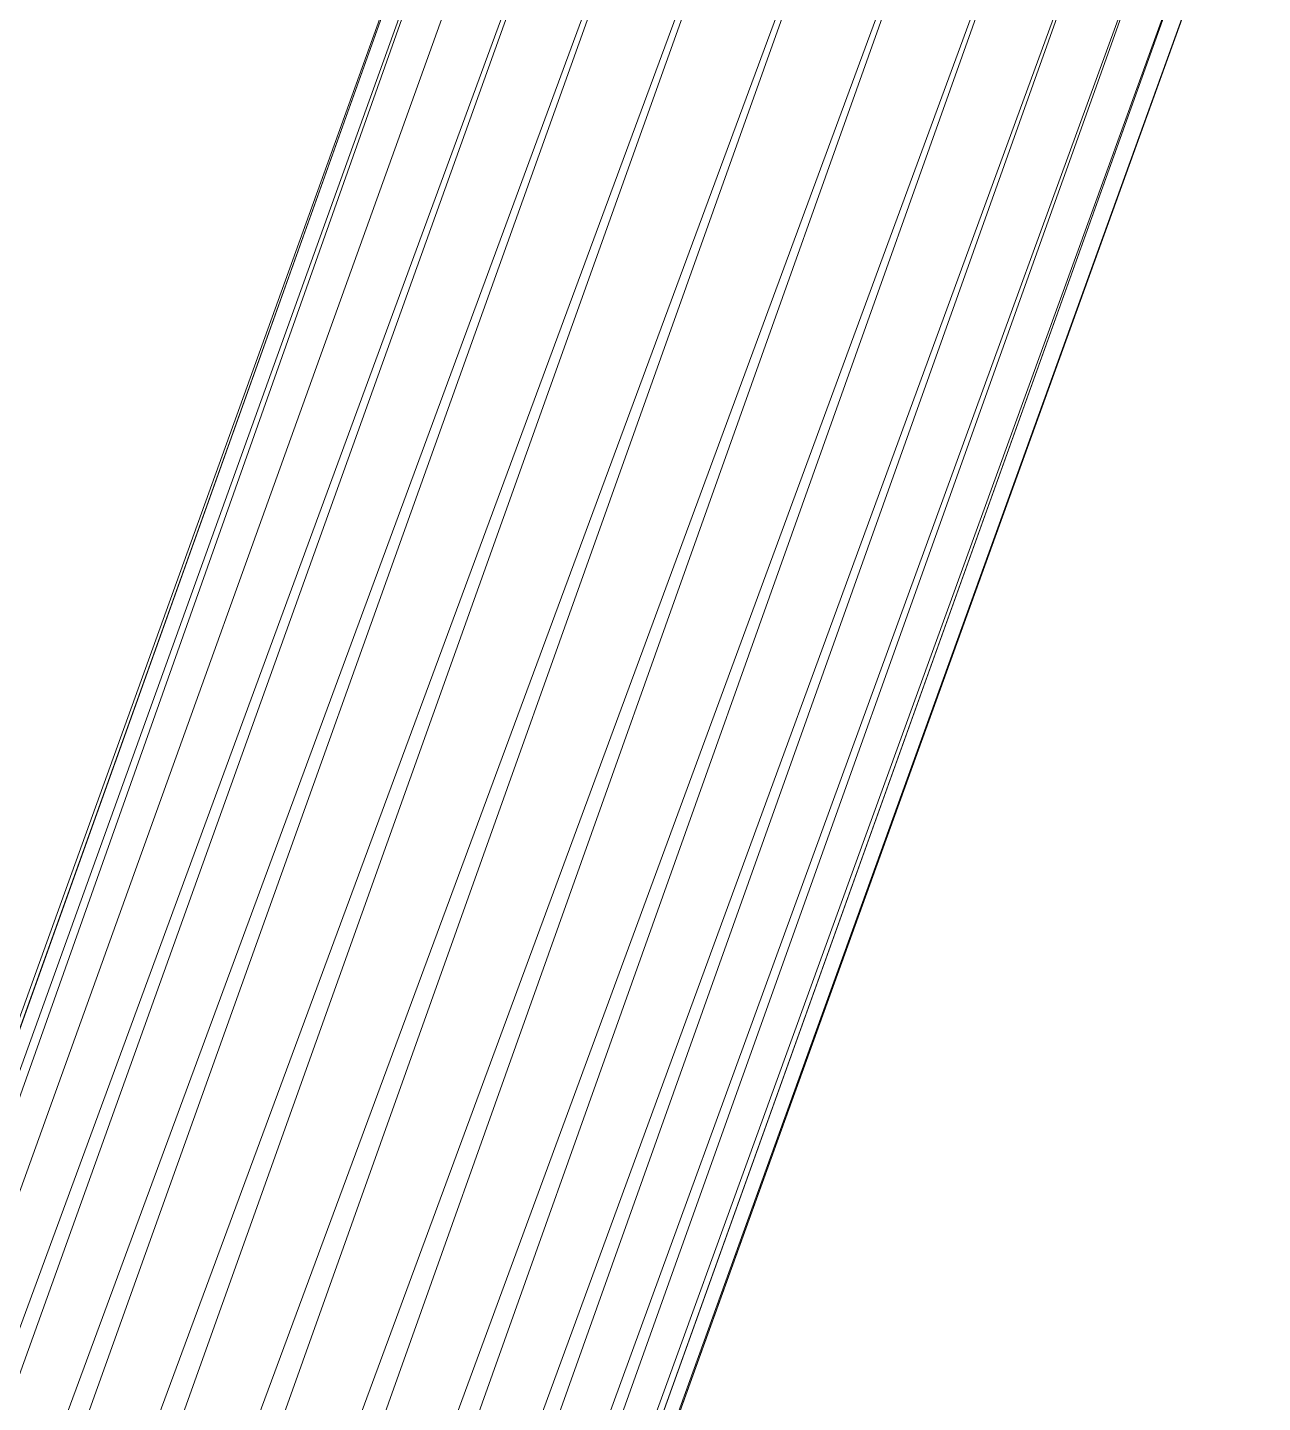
# Model space of a CAD drawing. Header units: inches. Extents: x -827 to 154, y -802 to 207.
# Drawn here: x -721.359 to -720.872, y 45.35 to 45.891 of the extents above; entities that cross this region are included whole.
import ezdxf

# ---------------------------------------------------------------- set-up
doc = ezdxf.new("R2010")
doc.units = ezdxf.units.IN
doc.header["$MEASUREMENT"] = 0
doc.layers.add('DrillPressTable _1__skp', color=8, linetype='Continuous', lineweight=9)
doc.layers.add('Layer0', color=7, linetype='Continuous', lineweight=9)

# ---------------------------------------------------------------- blocks, each defined once
blk = doc.blocks.new('DrillPressTable _1__skp_12-402055-Level 1')
at = {"layer": 'Layer0'}
for p, q in [((7.00199, 10.52807), (6.25383, 8.44491)), ((7.00199, 10.52807), (6.25383, 8.49496)), ((7.00199, 10.52807), (6.25383, 8.44491)), ((6.25383, 8.49496), (7.00199, 10.52807)), ((6.25383, 8.51941), (6.97628, 10.52665)), ((6.97628, 10.52665), (6.25383, 8.51941)), ((7.03287, 10.52489), (6.25383, 8.35059)), ((7.03287, 10.52489), (6.25383, 8.35059)), ((7.03287, 10.52489), (6.25806, 8.42746)), ((6.25806, 8.42746), (7.03287, 10.52489)), ((6.95736, 10.52073), (6.25383, 8.53636)), ((6.25383, 8.53636), (6.95736, 10.52073)), ((6.25383, 8.56934), (6.95736, 10.52073)), ((6.25383, 8.56934), (6.95736, 10.52073)), ((7.06697, 10.51731), (6.25383, 8.32027)), ((7.06697, 10.51731), (6.25383, 8.24264)), ((6.25383, 8.32027), (7.06697, 10.51731)), ((7.06697, 10.51731), (6.25383, 8.24264)), ((6.9464, 10.51068), (6.25383, 8.57704)), ((6.25383, 8.57704), (6.9464, 10.51068)), ((6.25383, 8.59158), (6.9464, 10.51068)), ((6.25383, 8.59158), (6.9464, 10.51068)), ((7.10216, 10.50582), (6.25383, 8.12829)), ((6.25383, 8.21364), (7.10216, 10.50582)), ((7.10216, 10.50582), (6.25383, 8.21364)), ((7.10216, 10.50582), (6.25383, 8.12829)), ((7.13622, 10.49113), (6.25383, 8.01537)), ((7.13622, 10.49113), (6.25383, 8.1027)), ((7.13622, 10.49113), (6.25383, 8.01537)), ((6.25383, 8.1027), (7.13622, 10.49113)), ((7.16701, 10.47416), (6.25383, 7.99443)), ((7.16701, 10.47416), (6.25383, 7.91172)), ((6.25383, 7.99443), (7.16701, 10.47416)), ((7.16701, 10.47416), (6.25383, 7.91172)), ((6.25383, 7.89582), (7.1926, 10.45599)), ((6.25383, 7.82457), (7.1926, 10.45599)), ((7.1926, 10.45599), (6.25383, 7.89582)), ((7.1926, 10.45599), (6.25383, 7.82457)), ((7.21139, 10.43775), (6.25383, 7.8135)), ((6.25383, 7.75996), (7.21139, 10.43775)), ((7.21139, 10.43775), (6.25383, 7.8135)), ((7.21139, 10.43775), (6.25383, 7.75996)), ((7.22218, 10.42059), (6.25383, 7.72225)), ((7.22218, 10.42059), (6.25383, 7.75322)), ((6.25383, 7.72225), (7.22218, 10.42059)), ((7.22218, 10.42059), (6.25383, 7.75322)), ((7.2243, 10.40559), (6.25383, 7.71939)), ((6.25383, 7.71377), (7.2243, 10.40559)), ((7.2243, 10.40559), (6.25383, 7.71939)), ((7.2243, 10.40559), (6.25383, 7.71377))]:
    blk.add_line(p, q, dxfattribs=at)
blk = doc.blocks.new('DrillPressTable _1__skp_8-402051-Level 1')
blk.add_blockref('DrillPressTable _1__skp_12-402055-Level 1', (0, 0))
blk = doc.blocks.new('DrillPressTable _1__skp_3-402046-Level 1')
blk.add_blockref('DrillPressTable _1__skp_8-402051-Level 1', (3.00725, 0.74711))
blk = doc.blocks.new('DrillPressTable _1__skp_2-402045-Level 1')
blk.add_blockref('DrillPressTable _1__skp_3-402046-Level 1', (1.95763, 0.52825))
blk = doc.blocks.new('DrillPressTable _1__skp_1-402044-Level 1')
at = {"rotation": 270.0000000000001}
blk.add_blockref('DrillPressTable _1__skp_2-402045-Level 1', (123.48663, 172.57369), dxfattribs=at)
blk = doc.blocks.new('DrillPressTable _1__skp-401998-Level 1')
blk.add_blockref('DrillPressTable _1__skp_1-402044-Level 1', (0, 0))

msp = doc.modelspace()

# ---------------------------------------------------------------- block references
at = {"layer": 'DrillPressTable _1__skp', "color": 7, "rotation": 89.99999999999967}
msp.add_blockref('DrillPressTable _1__skp-401998-Level 1', (-560.487909, -89.184773), dxfattribs=at)

doc.saveas('drawing.dxf')
